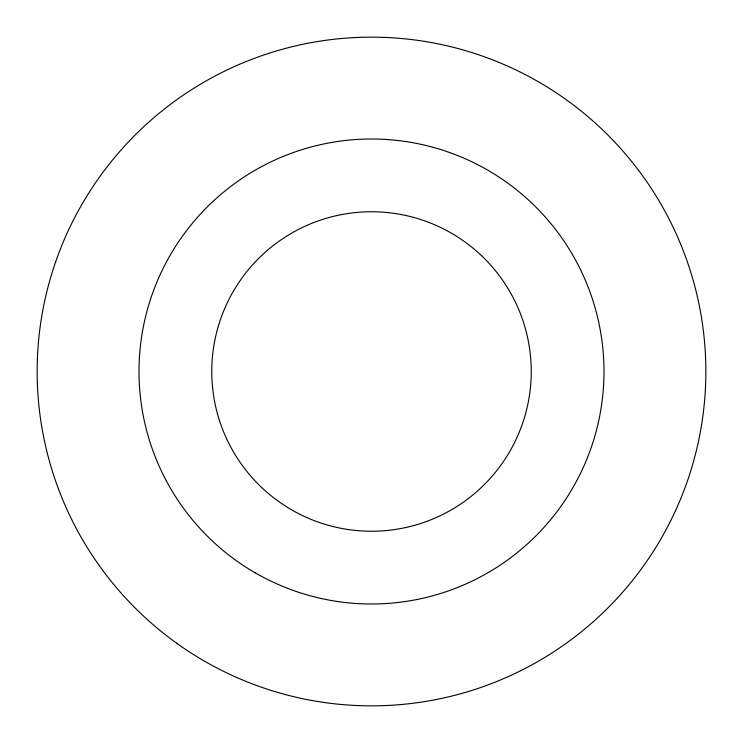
<?xml version="1.0" encoding="UTF-8"?>
<svg xmlns="http://www.w3.org/2000/svg" width="743" height="743" viewBox="0 0 743 743"><rect width="100%" height="100%" fill="white"/><g stroke="black" fill="none" stroke-linecap="round" stroke-linejoin="round"><path stroke-width="1.11" d="M176.75 643.271A334.35 334.35 0 0 0 704.243 404.276A334.35 334.35 0 0 0 233.516 66.954A334.35 334.35 0 0 0 176.75 643.271M255.248 572.844A232.494 232.494 0 0 0 603.994 371.5A232.494 232.494 0 0 0 255.248 170.156A232.494 232.494 0 0 0 255.248 572.844M278.458 501.349A159.745 159.745 0 0 0 530.474 387.159A159.745 159.745 0 0 0 305.577 225.993A159.745 159.745 0 0 0 278.458 501.349"/></g></svg>
